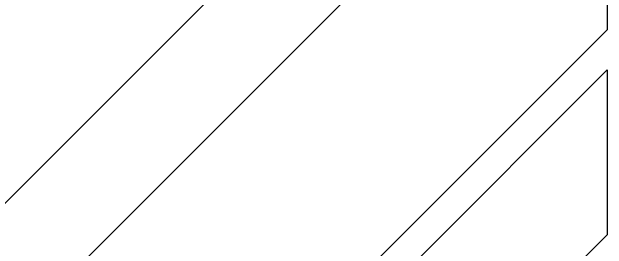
# Model space of a CAD drawing. Header units: inches. Extents: x 3 to 45, y 10.7 to 35.5.
# Drawn here: x 38.77 to 39.421, y 24.033 to 24.292 of the extents above; entities that cross this region are included whole.
import ezdxf

# ---------------------------------------------------------------- set-up
doc = ezdxf.new("R2010")
doc.units = ezdxf.units.IN
doc.header["$MEASUREMENT"] = 0
doc.layers.add('02', color=2, linetype='Continuous')

msp = doc.modelspace()

# ---------------------------------------------------------------- linework, layer by layer
at = {"layer": '02'}
for p, q in [((38.54072, 23.8613), (39.42072, 24.7413)), ((38.54072, 23.71177), (39.42072, 24.59177)), ((39.42072, 24.59177), (39.42072, 24.27265)), ((38.74689, 23.59882), (39.42072, 24.27265)), ((38.79064, 23.59882), (39.42072, 24.2289)), ((39.42072, 24.2289), (39.42072, 24.04872)), ((39.04542, 23.67342), (39.42072, 24.04872))]:
    msp.add_line(p, q, dxfattribs=at)

doc.saveas('drawing.dxf')
